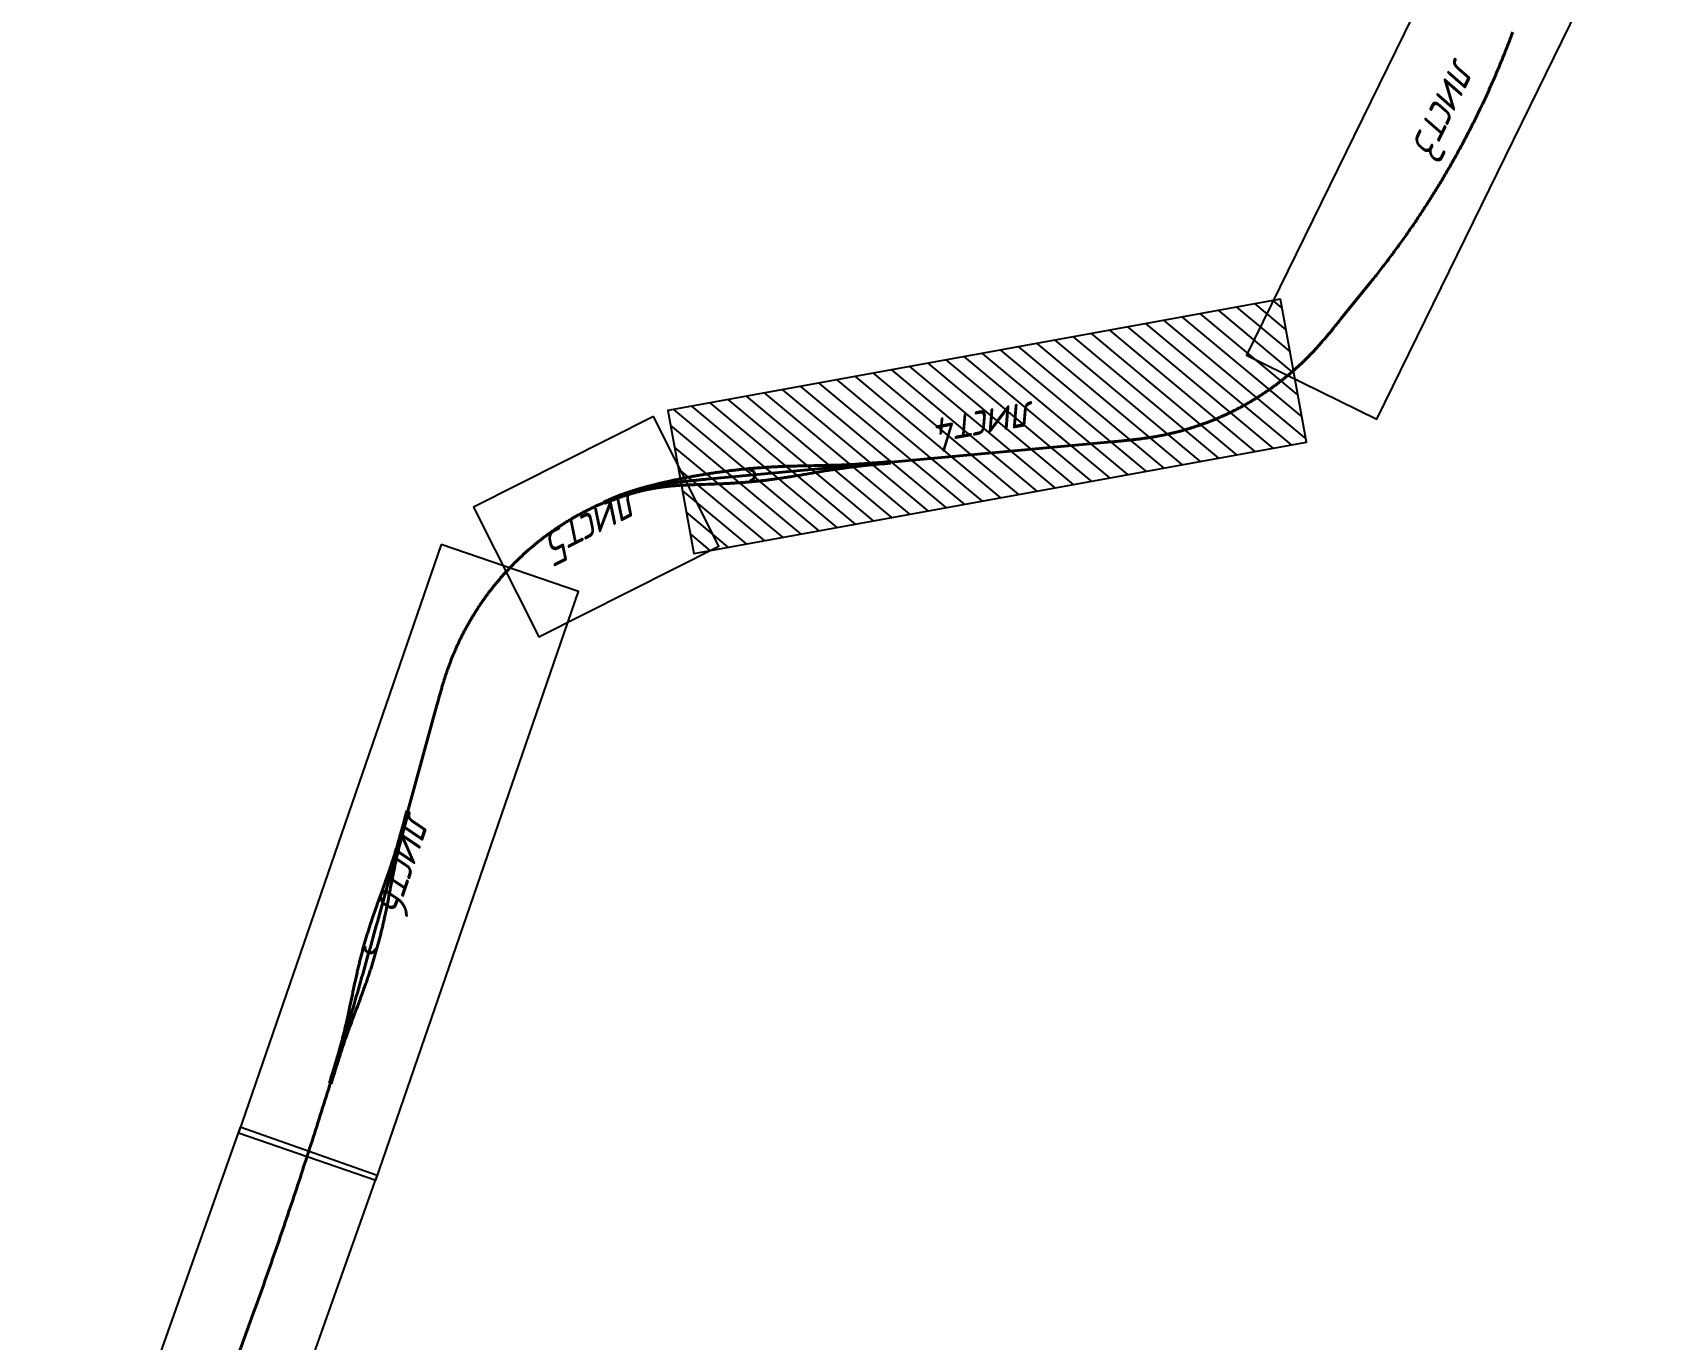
# Model space of a CAD drawing. Header units: metres. Extents: x 6220820 to 6240575, y 5208779 to 5219416.
# Drawn here: x 6236580.35 to 6236626.02, y 5215943.63 to 5215980.54 of the extents above; entities that cross this region are included whole.
import ezdxf
from ezdxf.enums import TextEntityAlignment as Align

# ---------------------------------------------------------------- set-up
doc = ezdxf.new("R2010")
doc.units = ezdxf.units.M
doc.layers.add('1 Этап ПК0+00-178+00.Ситуация.Ось трассы', color=7, linetype='Continuous')
doc.layers.add('1 Этап ПК0+00-178+00.Ситуация.Схема раскладки листов', color=7, linetype='Continuous')
doc.styles.get("Standard").update_dxf_attribs({"font": 'SPDS.shx', "oblique": 15, "height": 2})

# ---------------------------------------------------------------- blocks, each defined once
blk = doc.blocks.new('map3')
at = {"layer": '1 Этап ПК0+00-178+00.Ситуация.Ось трассы', "linetype": 'Continuous'}
h = blk.add_hatch(dxfattribs=at)
h.set_pattern_fill('USERDEFINED', color=256, scale=40, angle=45, style=0, pattern_type=0)
h.set_pattern_definition([(45, (0, 0), (-28.28427, 28.28427), [])])
h.paths.add_polyline_path([(3531.6, -1101.5), (3373.9, 648.4), (2965.6, 611.7), (3123.2, -1138.3)])
at = {"layer": '1 Этап ПК0+00-178+00.Ситуация.Ось трассы', "color": 1, "linetype": 'Continuous', "lineweight": 40, "true_color": 0xff0000, "flags": 128}
for points in [[(4223.8, -1822.1), (4219.8, -1820.2), (4215.7, -1818.3), (4211.7, -1816.4), (4207.7, -1814.4), (4203.7, -1812.5), (4199.6, -1810.5), (4195.6, -1808.5), (4191.6, -1806.6), (4187.6, -1804.6), (4183.6, -1802.6), (4179.6, -1800.6), (4175.6, -1798.6), (4171.6, -1796.6), (4167.6, -1794.6), (4163.6, -1792.6), (4159.7, -1790.6), (4155.7, -1788.5), (4151.7, -1786.5), (4147.7, -1784.4), (4143.8, -1782.4), (4139.8, -1780.3), (4135.9, -1778.2), (4131.9, -1776.2), (4127.9, -1774.1), (4124, -1772), (4120.1, -1769.9), (4116.1, -1767.8), (4112.2, -1765.7), (4108.2, -1763.5), (4104.3, -1761.4), (4100.4, -1759.3), (4096.5, -1757.1), (4092.6, -1755), (4088.6, -1752.8), (4084.7, -1750.7), (4080.8, -1748.5), (4076.9, -1746.3), (4073, -1744.2), (4069.1, -1742), (4065.2, -1739.8), (4061.4, -1737.6), (4057.5, -1735.4), (4053.6, -1733.1), (4049.7, -1730.9), (4045.8, -1728.7), (4042, -1726.4), (4038.1, -1724.2), (4034.3, -1721.9), (4030.4, -1719.7), (4026.6, -1717.4), (4022.7, -1715.2), (4018.9, -1712.9), (4015, -1710.6), (4011.2, -1708.3), (4007.4, -1706), (4003.5, -1703.7), (3999.7, -1701.4), (3995.9, -1699.1), (3992.1, -1696.7), (3988.3, -1694.4), (3984.5, -1692), (3980.7, -1689.7), (3976.9, -1687.3), (3973.1, -1685), (3969.3, -1682.6), (3965.5, -1680.2), (3961.7, -1677.9), (3957.9, -1675.5), (3954.2, -1673.1), (3950.4, -1670.7), (3946.6, -1668.3), (3942.9, -1665.9), (3939.1, -1663.4), (3935.4, -1661), (3931.6, -1658.6), (3927.9, -1656.1), (3924.2, -1653.7), (3920.4, -1651.2), (3916.7, -1648.8), (3913, -1646.3), (3909.3, -1643.8), (3905.5, -1641.3), (3901.8, -1638.8), (3898.1, -1636.3), (3894.4, -1633.8), (3890.7, -1631.3), (3887, -1628.8), (3883.3, -1626.3), (3879.7, -1623.8), (3876, -1621.2), (3872.3, -1618.7), (3868.6, -1616.1), (3865, -1613.6), (3861.3, -1611), (3857.7, -1608.5), (3854, -1605.9), (3850.4, -1603.3), (3846.7, -1600.7), (3843.1, -1598.1), (3839.4, -1595.5), (3835.8, -1592.9), (3832.2, -1590.3), (3828.6, -1587.7), (3825, -1585.1), (3821.3, -1582.4), (3817.7, -1579.8), (3814.1, -1577.1), (3810.5, -1574.5), (3807, -1571.8), (3803.4, -1569.2), (3799.8, -1566.5), (3796.2, -1563.8), (3792.6, -1561.1), (3789.1, -1558.4), (3785.5, -1555.7), (3782, -1553), (3778.4, -1550.3), (3774.9, -1547.6), (3771.3, -1544.9), (3767.8, -1542.2), (3764.2, -1539.4), (3760.7, -1536.7), (3757.2, -1533.9), (3753.7, -1531.2), (3750.2, -1528.4), (3746.6, -1525.7), (3743.1, -1522.9), (3739.6, -1520.1), (3736.2, -1517.3), (3732.7, -1514.5), (3729.2, -1511.7), (3725.7, -1508.9), (3722.2, -1506.1), (3718.8, -1503.3), (3715.3, -1500.5), (3711.8, -1497.7), (3708.4, -1494.8), (3704.9, -1492), (3701.5, -1489.1), (3698.1, -1486.3), (3694.6, -1483.4), (3691.2, -1480.6), (3687.8, -1477.7), (3684.4, -1474.8), (3680.9, -1471.9), (3677.5, -1469), (3674.1, -1466.1), (3670.7, -1463.2), (3667.3, -1460.3), (3664, -1457.4), (3660.6, -1454.5), (3657.2, -1451.6), (3653.8, -1448.6), (3650.5, -1445.7), (3647.1, -1442.8), (3643.7, -1439.8), (3640.4, -1436.9), (3637.1, -1433.9), (3633.7, -1430.9), (3630.4, -1427.9), (3627.1, -1425), (3623.7, -1422), (3620.4, -1419), (3617.1, -1416), (3613.8, -1413), (3610.5, -1410), (3607.2, -1407), (3603.9, -1403.9), (3600.6, -1400.9), (3597.3, -1397.9), (3594.1, -1394.8), (3590.8, -1391.8), (3587.5, -1388.7), (3584.3, -1385.7), (3581, -1382.6), (3577.8, -1379.6), (3574.5, -1376.5), (3571.3, -1373.4), (3568.1, -1370.3), (3564.8, -1367.2), (3561.6, -1364.1), (3558.4, -1361), (3460.8, -1266.6), (3455.4, -1261.4), (3450, -1256.2), (3446.4, -1252.7), (3442.8, -1249.2), (3439.2, -1245.7), (3436.5, -1243.1), (3433.9, -1240.5), (3431.2, -1237.9), (3428.5, -1235.2), (3425.9, -1232.6), (3423.2, -1229.9), (3420.5, -1227.3), (3417.9, -1224.6), (3415.8, -1222.5), (3413.7, -1220.4), (3411.6, -1218.2), (3409.5, -1216.1), (3407.4, -1214), (3405.3, -1211.8), (3403.2, -1209.7), (3401.1, -1207.5), (3399, -1205.3), (3397, -1203.2), (3395.2, -1201.3), (3393.5, -1199.5), (3391.8, -1197.7), (3390.1, -1195.9), (3388.4, -1194), (3386.7, -1192.2), (3385, -1190.4), (3383.3, -1188.5), (3381.6, -1186.7), (3380, -1184.8), (3378.3, -1183), (3376.6, -1181.1), (3375, -1179.2), (3373.3, -1177.3), (3371.6, -1175.4), (3370, -1173.5), (3368.3, -1171.6), (3366.7, -1169.7), (3365, -1167.8), (3363.4, -1165.8), (3361.8, -1163.9), (3360.2, -1162), (3358.5, -1160), (3356.9, -1158.1), (3355.3, -1156.1), (3353.7, -1154.2), (3352.1, -1152.2), (3350.6, -1150.3), (3349, -1148.3), (3347.4, -1146.3), (3345.9, -1144.3), (3344.3, -1142.3), (3342.7, -1140.4), (3341.2, -1138.4), (3339.7, -1136.4), (3338.1, -1134.4), (3336.6, -1132.4), (3335.1, -1130.3), (3333.6, -1128.3), (3332.1, -1126.3), (3330.5, -1124.3), (3329.1, -1122.2), (3327.6, -1120.2), (3326.1, -1118.2), (3324.6, -1116.1), (3323.1, -1114.1), (3321.7, -1112), (3320.2, -1109.9), (3318.8, -1107.9), (3317.3, -1105.8), (3315.9, -1103.7), (3314.5, -1101.6), (3313, -1099.6), (3311.6, -1097.5), (3310.2, -1095.4), (3308.8, -1093.3), (3307.4, -1091.2), (3306, -1089.1), (3304.6, -1087), (3303.3, -1084.9), (3301.9, -1082.7), (3300.5, -1080.6), (3299.2, -1078.5), (3297.8, -1076.3), (3296.5, -1074.2), (3295.1, -1072.1), (3293.8, -1069.9), (3292.5, -1067.8), (3291.2, -1065.6), (3289.8, -1063.5), (3288.5, -1061.3), (3287.2, -1059.1), (3286, -1057), (3284.7, -1054.8), (3283.4, -1052.6), (3282.1, -1050.4), (3280.9, -1048.3), (3279.6, -1046.1), (3278.4, -1043.9), (3277.1, -1041.7), (3275.9, -1039.5), (3274.7, -1037.3), (3273.4, -1035.1), (3272.2, -1032.8), (3271, -1030.6), (3269.8, -1028.4), (3268.6, -1026.2), (3267.4, -1024), (3266.3, -1021.7), (3265.1, -1019.5), (3263.9, -1017.3), (3262.8, -1015), (3261.6, -1012.8), (3260.5, -1010.5), (3259.3, -1008.3), (3258.2, -1006), (3257.1, -1003.7), (3256, -1001.5), (3254.9, -999.2), (3253.8, -996.9), (3252.7, -994.7), (3251.6, -992.4), (3250.5, -990.1), (3249.4, -987.8), (3248.4, -985.5), (3247.3, -983.2), (3246.3, -980.9), (3245.2, -978.6), (3244.2, -976.3), (3243.2, -974), (3242.1, -971.7), (3241.1, -969.4), (3240.1, -967.1), (3239.1, -964.8), (3238.1, -962.5), (3237.1, -960.1), (3236.2, -957.8), (3235.2, -955.5), (3234.2, -953.2), (3233.3, -950.8), (3232.3, -948.5), (3231.4, -946.1), (3230.5, -943.8), (3229.5, -941.4), (3228.6, -939.1), (3227.7, -936.7), (3226.8, -934.4), (3225.9, -932), (3225, -929.7), (3224.1, -927.3), (3223.3, -924.9), (3222.4, -922.6), (3221.5, -920.2), (3220.7, -917.8), (3219.8, -915.4), (3219, -913), (3218.2, -910.7), (3217.4, -908.3), (3216.6, -905.9), (3215.7, -903.5), (3214.9, -901.1), (3214.2, -898.7), (3213.4, -896.3), (3212.6, -893.9), (3211.8, -891.5), (3211.1, -889.1), (3210.3, -886.7), (3209.6, -884.3), (3208.8, -881.9), (3208.1, -879.4), (3207.4, -877), (3206.7, -874.6), (3206, -872.2), (3205.3, -869.8), (3204.6, -867.3), (3203.9, -864.9), (3203.2, -862.5), (3202.5, -860), (3201.9, -857.6), (3201.2, -855.2), (3200.6, -852.7), (3199.9, -850.3), (3199.3, -847.8), (3198.7, -845.4), (3198.1, -842.9), (3197.5, -840.5), (3196.9, -838), (3196.3, -835.6), (3195.7, -833.1), (3195.1, -830.7), (3194.5, -828.2), (3194, -825.8), (3193.4, -823.3), (3192.9, -820.8), (3192.4, -818.4), (3191.8, -815.9), (3191.3, -813.4), (3190.8, -811), (3190.3, -808.5), (3189.8, -806), (3189.3, -803.5), (3188.8, -801.1), (3188.3, -798.6), (3187.9, -796.1), (3187.4, -793.6), (3187, -791.1), (3186.5, -788.6), (3186.1, -786.2), (3185.7, -783.7), (3185.2, -781.2), (3184.8, -778.7), (3184.4, -776.2), (3184, -773.7), (3183.6, -771.2), (3183.2, -768.7), (3182.9, -766.2), (3182.5, -763.7), (3182.2, -761.2), (3181.8, -758.7), (3181.5, -756.2), (3181.1, -753.7), (3180.8, -751.2), (3180.5, -748.7), (3180.2, -746.2), (3179.9, -743.7), (3179.6, -741.2), (3179.3, -738.7), (3179, -736.2), (3178.7, -733.7), (3178.5, -731.2), (3178.2, -728.7), (3178, -726.1), (3177.7, -723.6), (3177.5, -721.1), (3177.3, -718.6), (3177.1, -716.1), (3176.9, -713.6), (3176.7, -711.1), (3176.5, -708.6), (3176.3, -706.1), (3176.1, -703.6), (3176, -701.1), (3175.8, -698.6), (3175.6, -696.1), (3175.5, -693.6), (3175.4, -691.1), (3175.2, -688.6), (3175.1, -686.1), (3175, -683.6), (3174.9, -681.1), (3174.7, -678.1), (3174.6, -675.1), (3174.5, -672.1), (3174.4, -669.1), (3174.3, -666.1), (3174.2, -663.1), (3174.1, -660.1), (3174, -657.1), (3174, -654.1), (3173.9, -651.1), (3173.8, -647.4), (3173.8, -643.6), (3173.7, -639.9), (3173.7, -636.1), (3173.6, -632.4), (3173.6, -628.6), (3173.5, -624.9), (3173.5, -621.1), (3173.5, -616.1), (3173.5, -611.1), (3173.4, -606.1), (3173.4, -598.6), (3173.4, -591.1), (3170.8, 556.9), (3170.7, 563.1), (3170.7, 569.4), (3170.7, 573.6), (3170.7, 577.7), (3170.7, 581.9), (3170.6, 586.1), (3170.6, 590.2), (3170.6, 594.4), (3170.5, 597.5), (3170.5, 600.6), (3170.4, 603.8), (3170.4, 606.9), (3170.3, 610), (3170.3, 613.1), (3170.2, 616.3), (3170.1, 619.4), (3170, 621.9), (3170, 624.4), (3169.9, 626.9), (3169.8, 629.4), (3169.7, 631.9), (3169.6, 634.4), (3169.5, 636.9), (3169.4, 639.4), (3169.3, 641.9), (3169.2, 644.4), (3169, 646.9), (3168.9, 649.4), (3168.8, 651.9), (3168.6, 654.4), (3168.4, 656.8), (3168.3, 659.4), (3168.1, 661.9), (3167.9, 664.4), (3167.7, 666.9), (3167.5, 669.4), (3167.3, 672), (3167.1, 674.5), (3166.9, 677), (3166.7, 679.5), (3166.4, 682), (3166.2, 684.5), (3165.9, 687), (3165.6, 689.5), (3165.4, 692.1), (3165.1, 694.6), (3164.8, 697.1), (3164.5, 699.6), (3164.2, 702.1), (3163.9, 704.6), (3163.6, 707.1), (3163.3, 709.6), (3162.9, 712.1), (3162.6, 714.6), (3162.2, 717.1), (3161.9, 719.6), (3161.5, 722.1), (3161.1, 724.6), (3160.8, 727.1), (3160.4, 729.6), (3160, 732.1), (3159.6, 734.6), (3159.2, 737.1), (3158.7, 739.6), (3158.3, 742), (3157.9, 744.5), (3157.4, 747), (3157, 749.5), (3156.5, 752), (3156, 754.5), (3155.6, 756.9), (3155.1, 759.4), (3154.6, 761.9), (3154.1, 764.4), (3153.6, 766.8), (3153.1, 769.3), (3152.6, 771.8), (3152, 774.3), (3151.5, 776.7), (3150.9, 779.2), (3150.4, 781.7), (3149.8, 784.1), (3149.3, 786.6), (3148.7, 789), (3148.1, 791.5), (3147.5, 793.9), (3146.9, 796.4), (3146.3, 798.8), (3145.7, 801.3), (3145.1, 803.7), (3144.4, 806.2), (3143.8, 808.6), (3143.1, 811.1), (3142.5, 813.5), (3141.8, 815.9), (3141.2, 818.4), (3140.5, 820.8), (3139.8, 823.2), (3139.1, 825.7), (3138.4, 828.1), (3137.7, 830.5), (3137, 832.9), (3136.3, 835.4), (3135.5, 837.8), (3134.8, 840.2), (3134, 842.6), (3133.3, 845), (3132.5, 847.4), (3131.8, 849.8), (3131, 852.2), (3130.2, 854.6), (3129.4, 857), (3128.6, 859.4), (3127.8, 861.8), (3127, 864.2), (3126.2, 866.6), (3125.3, 869), (3124.5, 871.4), (3123.7, 873.7), (3122.8, 876.1), (3121.9, 878.5), (3121.1, 880.9), (3120.2, 883.2), (3119.3, 885.6), (3118.4, 887.9), (3117.5, 890.3), (3116.6, 892.7), (3115.7, 895), (3114.8, 897.4), (3113.9, 899.7), (3112.9, 902.1), (3112, 904.4), (3111.1, 906.7), (3110.1, 909.1), (3109.1, 911.4), (3108.2, 913.8), (3107.2, 916.1), (3106.2, 918.4), (3105.2, 920.7), (3104.2, 923), (3103.2, 925.4), (3102.2, 927.7), (3101.2, 930), (3100.1, 932.3), (3099.1, 934.6), (3098.1, 936.9), (3097, 939.2), (3095.9, 941.5), (3094.9, 943.8), (3093.8, 946), (3092.7, 948.3), (3091.6, 950.6), (3090.5, 952.9), (3089.4, 955.2), (3088.3, 957.4), (3087.2, 959.7), (3086.1, 961.9), (3085, 964.2), (3083.8, 966.5), (3082.7, 968.7), (3081.5, 971), (3080.4, 973.2), (3079.2, 975.4), (3078, 977.7), (3076.9, 979.9), (3075.7, 982.1), (3074.5, 984.4), (3073.3, 986.6), (3072.1, 988.8), (3070.9, 991), (3069.6, 993.2), (3068.4, 995.4), (3067.2, 997.6), (3065.9, 999.8), (3064.7, 1002), (3063.4, 1004.2), (3062.2, 1006.4), (3060.9, 1008.6), (3059.6, 1010.8), (3058.3, 1012.9), (3057, 1015.1), (3055.7, 1017.3), (3054.4, 1019.4), (3053.1, 1021.6), (3051.8, 1023.7), (3050.5, 1025.9), (3049.2, 1028), (3047.8, 1030.2), (3046.5, 1032.3), (3045.1, 1034.4), (3043.8, 1036.6), (3042.4, 1038.7), (3041, 1040.8), (3039.6, 1042.9), (3038.3, 1045), (3036.9, 1047.1), (3035.5, 1049.3), (3034.1, 1051.3), (3032.6, 1053.4), (3031.2, 1055.5), (3029.8, 1057.6), (3028.4, 1059.7), (3026.9, 1061.8), (3025.5, 1063.8), (3024, 1065.9), (3022.6, 1068), (3021.1, 1070), (3019.6, 1072.1), (3018.2, 1074.1), (3016.7, 1076.2), (3015.2, 1078.2), (3013.7, 1080.2), (3012.2, 1082.3), (3010.7, 1084.3), (3009.2, 1086.3), (3007.7, 1088.3), (3006.1, 1090.3), (3004.6, 1092.3), (3003, 1094.3), (3001.5, 1096.3), (2999.9, 1098.3), (2998.4, 1100.3), (2996.8, 1102.3), (2995.2, 1104.3), (2993.7, 1106.2), (2992.1, 1108.2), (2990.5, 1110.2), (2988.9, 1112.1), (2987.3, 1114.1), (2985.7, 1116), (2984.1, 1117.9), (2982.4, 1119.9), (2980.8, 1121.8), (2979.2, 1123.7), (2977.5, 1125.7), (2975.9, 1127.6), (2974.2, 1129.5), (2972.6, 1131.4), (2970.9, 1133.3), (2969.3, 1135.2), (2967.6, 1137.1), (2965.9, 1138.9), (2964.2, 1140.8), (2962.5, 1142.7), (2960.8, 1144.6), (2959.1, 1146.4), (2957.4, 1148.3), (2955.7, 1150.1), (2954, 1152), (2952.2, 1153.8), (2950.5, 1155.7), (2948.8, 1157.5), (2947, 1159.3), (2945.3, 1161.1), (2943.5, 1162.9), (2941.7, 1164.7), (2940, 1166.5), (2938.2, 1168.3), (2936.4, 1170.1), (2934.6, 1171.9), (2932.8, 1173.7), (2931, 1175.5), (2929.2, 1177.2), (2927.4, 1179), (2925.6, 1180.7), (2923.8, 1182.5), (2922, 1184.2), (2920.1, 1186), (2918.3, 1187.7), (2916.5, 1189.4), (2914.6, 1191.2), (2912.8, 1192.9), (2910.9, 1194.6), (2909, 1196.3), (2907.2, 1198), (2905.3, 1199.7), (2903.4, 1201.4), (2901.5, 1203), (2899.6, 1204.7), (2897.7, 1206.4), (2895.8, 1208.1), (2893.9, 1209.7), (2892, 1211.4), (2890.1, 1213), (2888.2, 1214.6), (2886.3, 1216.3), (2884.3, 1217.9), (2882.4, 1219.5), (2880.5, 1221.1), (2878.5, 1222.7), (2876.6, 1224.3), (2874.6, 1225.9), (2872.6, 1227.5), (2870.7, 1229.1), (2868.7, 1230.7), (2866.7, 1232.3), (2864.7, 1233.8), (2862.8, 1235.4), (2860.8, 1236.9), (2858.8, 1238.5), (2856.8, 1240), (2854.8, 1241.5), (2852.7, 1243.1), (2850.7, 1244.6), (2848.7, 1246.1), (2846.7, 1247.6), (2844.7, 1249.1), (2842.6, 1250.6), (2840.6, 1252.1), (2838.5, 1253.6), (2836.5, 1255.1), (2834.4, 1256.5), (2832.4, 1258), (2830.3, 1259.4), (2828.2, 1260.9), (2826.2, 1262.3), (2824.1, 1263.8), (2822, 1265.2), (2819.9, 1266.6), (2817.8, 1268), (2815.7, 1269.4), (2813.6, 1270.8), (2811.5, 1272.2), (2809.4, 1273.6), (2807.3, 1275), (2805.2, 1276.4), (2803.1, 1277.8), (2801, 1279.1), (2798.8, 1280.5), (2796.7, 1281.8), (2794.6, 1283.2), (2792.4, 1284.5), (2790.3, 1285.8), (2788.1, 1287.2), (2786, 1288.5), (2783.8, 1289.8), (2781.6, 1291.1), (2779.5, 1292.4), (2777.3, 1293.7), (2775.1, 1295), (2772.9, 1296.2), (2770.8, 1297.5), (2768.6, 1298.8), (2766.4, 1300), (2764.2, 1301.3), (2762, 1302.5), (2759.8, 1303.7), (2757.6, 1305), (2755.4, 1306.2), (2753.2, 1307.4), (2750.9, 1308.6), (2748.7, 1309.8), (2746.5, 1311), (2744.3, 1312.2), (2742, 1313.3), (2739.8, 1314.5), (2737.5, 1315.7), (2735.3, 1316.8), (2733.1, 1318), (2730.8, 1319.1), (2728.5, 1320.3), (2726.3, 1321.4), (2724, 1322.5), (2721.8, 1323.6), (2719.5, 1324.7), (2717.2, 1325.8), (2714.9, 1326.9), (2712.7, 1328), (2710.4, 1329.1), (2708.1, 1330.1), (2705.8, 1331.2), (2703.5, 1332.3), (2701.2, 1333.3), (2698.9, 1334.4), (2696.6, 1335.4), (2694.3, 1336.4), (2692, 1337.4), (2689.7, 1338.4), (2687.5, 1339.4), (2685.2, 1340.4), (2682.9, 1341.4), (2680.6, 1342.4), (2678.3, 1343.3), (2676, 1344.3), (2673.6, 1345.3), (2671.3, 1346.2), (2669, 1347.2), (2666.7, 1348.1), (2664.4, 1349.1), (2662.1, 1350), (2659.2, 1351.2), (2656.3, 1352.3), (2653.4, 1353.5), (2650.4, 1354.6), (2647.5, 1355.7), (2644.6, 1356.9), (2641.7, 1358), (2638.8, 1359.1), (2634.9, 1360.6), (2631, 1362.1), (2627.1, 1363.6), (2623.2, 1365), (2619.3, 1366.5), (2615.4, 1368), (2609.6, 1370.2), (2603.7, 1372.4), (2009.3, 1594.7), (1999, 1598.5), (1988.8, 1602.4), (1978.5, 1606.2), (1968.3, 1610.1), (1958, 1613.9), (1947.8, 1617.8), (1937.6, 1621.7), (1927.3, 1625.6), (1917.1, 1629.5), (1906.9, 1633.4), (1896.7, 1637.3), (1886.5, 1641.2), (1876.2, 1645.1), (1866, 1649.1), (1855.8, 1653), (1845.6, 1657), (1835.4, 1660.9), (1825.2, 1664.9), (1815, 1668.9), (1804.8, 1672.8), (1794.6, 1676.8), (1784.4, 1680.8), (1774.2, 1684.8), (1764, 1688.8), (1753.9, 1692.9), (1743.7, 1696.9), (1733.5, 1700.9), (1723.3, 1704.9), (1713.2, 1709), (1703, 1713), (1692.8, 1717.1), (1682.7, 1721.2), (1672.5, 1725.3), (1662.4, 1729.3), (1652.2, 1733.4), (1642.1, 1737.5), (1631.9, 1741.6), (1621.8, 1745.7), (1611.6, 1749.9), (1601.5, 1754), (1591.4, 1758.1), (1581.2, 1762.3), (1571.1, 1766.4), (1561, 1770.6), (1550.9, 1774.7), (1540.7, 1778.9), (1530.6, 1783.1), (1520.5, 1787.3), (1510.4, 1791.5), (1500.3, 1795.7), (1490.2, 1799.9), (1480.1, 1804.1), (1470, 1808.3), (1459.9, 1812.6), (1449.8, 1816.8), (1439.7, 1821), (1429.6, 1825.3), (1419.5, 1829.6), (1409.5, 1833.8), (1399.4, 1838.1), (1389.3, 1842.4), (1379.3, 1846.7), (1369.2, 1851), (1359.1, 1855.3), (1349.1, 1859.6), (1339, 1863.9), (1329, 1868.2), (1318.9, 1872.6), (1308.9, 1876.9), (1298.8, 1881.3), (1288.8, 1885.6), (1278.7, 1890), (1268.7, 1894.3), (1258.7, 1898.7), (1248.6, 1903.1), (1238.6, 1907.5), (1228.6, 1911.9), (1218.6, 1916.3), (1208.6, 1920.7), (1198.5, 1925.1), (1188.5, 1929.6), (1178.5, 1934), (1168.5, 1938.5), (1158.5, 1942.9), (1148.5, 1947.4), (1138.5, 1951.8), (1128.5, 1956.3), (1118.6, 1960.8), (1108.6, 1965.3), (1098.6, 1969.8), (1088.6, 1974.3), (1078.6, 1978.8), (1068.7, 1983.3), (1058.7, 1987.8), (1048.7, 1992.3), (1038.8, 1996.9), (1028.8, 2001.4), (1018.9, 2006), (1008.9, 2010.5), (999, 2015.1), (989, 2019.7), (979.1, 2024.3), (969.2, 2028.9), (959.2, 2033.5), (949.3, 2038.1), (939.4, 2042.7), (-118.5, 2534.6)], [(2312.8, 1478.5), (2299.6, 1483.4), (2291.7, 1486.4), (2283.9, 1489.3), (2276.1, 1492.2), (2271.4, 1493.9), (2266.8, 1495.7), (2262.1, 1497.4), (2257.4, 1499.1), (2252.7, 1500.8), (2248.8, 1502.2), (2244.8, 1503.7), (2240.9, 1505.1), (2237, 1506.5), (2233.1, 1507.9), (2229.1, 1509.3), (2225.8, 1510.5), (2222.4, 1511.6), (2219, 1512.8), (2215.7, 1514), (2212.3, 1515.1), (2208.9, 1516.3), (2205.5, 1517.4), (2202.8, 1518.3), (2200, 1519.3), (2197.3, 1520.2), (2194.5, 1521.1), (2191.8, 1522), (2188.4, 1523.1), (2185, 1524.2), (2181.6, 1525.3), (2178.2, 1526.3), (2174.8, 1527.4), (2171.3, 1528.5), (2167.9, 1529.5), (2164, 1530.8), (2160, 1532), (2156, 1533.2), (2152, 1534.4), (2148, 1535.6), (2144, 1536.8), (2139.2, 1538.2), (2134.4, 1539.6), (2129.6, 1541.1), (2124.8, 1542.5), (2120, 1543.9), (2112, 1546.2), (2104, 1548.5), (2096, 1550.8), (2088, 1553.1), (2080, 1555.5), (2072, 1557.8), (2067.2, 1559.2), (2062.4, 1560.6), (2057.6, 1562), (2052.8, 1563.4), (2048, 1564.8), (2044, 1566), (2040, 1567.2), (2036.1, 1568.4), (2032.1, 1569.7), (2028.1, 1570.9), (2024.1, 1572.1), (2020.7, 1573.2), (2017.3, 1574.2), (2013.9, 1575.3), (2010.5, 1576.4), (2007.1, 1577.5), (2003.7, 1578.6), (2000.3, 1579.7), (1997, 1580.7), (1993.8, 1581.8), (1990.5, 1582.9), (1987.3, 1584), (1984, 1585.1), (1980.8, 1586.2), (1977.5, 1587.3), (1974.3, 1588.4), (1971, 1589.5), (1967.8, 1590.7), (1964.6, 1591.8), (1961.3, 1593), (1958.1, 1594.1), (1954.9, 1595.3), (1951.6, 1596.4), (1948.4, 1597.6), (1945.2, 1598.8), (1942, 1600), (1938.8, 1601.2), (1935.6, 1602.4), (1932.4, 1603.6), (1929.1, 1604.8), (1925.9, 1606.1), (1922.7, 1607.3), (1919.5, 1608.5), (1916.4, 1609.8), (1913.2, 1611.1), (1910, 1612.3), (1906.8, 1613.6), (1903.6, 1614.9), (1900.4, 1616.2), (1897.3, 1617.5), (1894.1, 1618.8), (1890.9, 1620.1), (1887.7, 1621.4), (1884.6, 1622.7), (1881.4, 1624), (1878.3, 1625.4), (1875.1, 1626.7), (1872, 1628.1), (1868.8, 1629.4), (1865.7, 1630.8), (1862.5, 1632.2), (1859.4, 1633.5), (1856.1, 1635), (1852.8, 1636.4), (1849.6, 1637.9), (1846.3, 1639.4), (1843.1, 1640.8), (1839.8, 1642.3), (1836.6, 1643.8), (1832.8, 1645.6), (1829, 1647.3), (1825.2, 1649.1), (1821.5, 1650.8), (1817.7, 1652.6), (1813.9, 1654.4), (1809.4, 1656.5), (1804.9, 1658.6), (1800.4, 1660.8), (1795.8, 1662.9), (1791.3, 1665.1), (1783.8, 1668.7), (1776.3, 1672.3), (1768.8, 1675.9), (1761.3, 1679.5), (1753.8, 1683.2), (1746.3, 1686.8), (1741.8, 1688.9), (1737.3, 1691.1), (1732.7, 1693.2), (1728.2, 1695.4), (1723.7, 1697.5), (1719.9, 1699.3), (1716.2, 1701.1), (1712.4, 1702.8), (1708.6, 1704.6), (1704.8, 1706.4), (1701.1, 1708.1), (1697.8, 1709.6), (1694.6, 1711.1), (1691.3, 1712.6), (1688.1, 1714.1), (1684.8, 1715.6), (1681.6, 1717), (1678.3, 1718.5), (1675.2, 1719.9), (1672.1, 1721.3), (1668.8, 1722.7), (1665.6, 1724.1), (1662.3, 1725.6), (1659, 1727), (1655.7, 1728.4), (1652.5, 1729.8), (1649.2, 1731.2), (1645.3, 1732.9), (1641.5, 1734.5), (1637.7, 1736.1), (1633.8, 1737.8), (1630, 1739.4), (1626.1, 1741), (1621.5, 1742.9), (1616.9, 1744.8), (1612.3, 1746.8), (1607.7, 1748.7), (1603.1, 1750.6), (1595.4, 1753.8), (1587.6, 1756.9), (1579.9, 1760.1), (1566.1, 1765.8)], [(2314.5, 1483.2), (2290.6, 1492.1), (2282.8, 1495), (2275, 1498), (2267.2, 1500.9), (2262.5, 1502.7), (2257.8, 1504.4), (2253.2, 1506.2), (2248.5, 1508), (2243.8, 1509.8), (2239.9, 1511.3), (2236, 1512.8), (2232.1, 1514.3), (2228.3, 1515.8), (2224.4, 1517.3), (2220.5, 1518.8), (2217.2, 1520.2), (2213.9, 1521.5), (2210.6, 1522.8), (2207.2, 1524.1), (2203.9, 1525.5), (2200.6, 1526.8), (2197.3, 1528.2), (2194.3, 1529.4), (2191.4, 1530.7), (2188.4, 1531.9), (2185.4, 1533.2), (2182.4, 1534.4), (2179.1, 1535.8), (2175.8, 1537.3), (2172.6, 1538.7), (2169.3, 1540.1), (2166, 1541.5), (2162.7, 1543), (2159.5, 1544.4), (2155.7, 1546.1), (2151.9, 1547.8), (2148.1, 1549.5), (2144.3, 1551.2), (2140.5, 1552.9), (2136.7, 1554.6), (2132.1, 1556.7), (2127.6, 1558.8), (2123, 1560.9), (2118.5, 1563), (2113.9, 1565.1), (2106.4, 1568.6), (2098.8, 1572.1), (2091.3, 1575.6), (2083.7, 1579.1), (2076.2, 1582.6), (2068.6, 1586.1), (2064.1, 1588.2), (2059.5, 1590.3), (2055, 1592.4), (2050.4, 1594.5), (2045.9, 1596.6), (2042.1, 1598.3), (2038.3, 1600), (2034.5, 1601.7), (2030.7, 1603.4), (2026.9, 1605.1), (2023.1, 1606.8), (2019.8, 1608.2), (2016.5, 1609.7), (2013.3, 1611.1), (2010, 1612.5), (2006.7, 1614), (2003.4, 1615.4), (2000.1, 1616.8), (1997, 1618.1), (1993.9, 1619.4), (1990.8, 1620.7), (1987.6, 1622), (1984.5, 1623.3), (1981.3, 1624.6), (1978.2, 1625.9), (1975, 1627.2), (1971.9, 1628.4), (1968.7, 1629.7), (1965.6, 1630.9), (1962.4, 1632.2), (1959.3, 1633.4), (1956.1, 1634.7), (1952.9, 1635.9), (1949.8, 1637.1), (1946.6, 1638.3), (1943.4, 1639.5), (1940.2, 1640.7), (1937.1, 1641.9), (1933.9, 1643.1), (1930.7, 1644.3), (1927.5, 1645.4), (1924.3, 1646.6), (1921.1, 1647.8), (1917.9, 1648.9), (1914.7, 1650), (1911.5, 1651.2), (1908.3, 1652.3), (1905.1, 1653.4), (1901.9, 1654.5), (1898.7, 1655.6), (1895.3, 1656.8), (1891.9, 1657.9), (1888.5, 1659.1), (1885.1, 1660.2), (1881.8, 1661.3), (1878.4, 1662.4), (1875, 1663.5), (1871, 1664.8), (1867, 1666.1), (1863.1, 1667.4), (1859.1, 1668.6), (1855.1, 1669.9), (1851.2, 1671.1), (1846.4, 1672.6), (1841.6, 1674.1), (1836.8, 1675.6), (1832.1, 1677.1), (1827.3, 1678.6), (1819.3, 1681), (1811.3, 1683.4), (1803.4, 1685.9), (1795.4, 1688.3), (1787.4, 1690.7), (1779.5, 1693.2), (1774.7, 1694.7), (1769.9, 1696.1), (1765.1, 1697.6), (1760.4, 1699.1), (1755.6, 1700.6), (1751.6, 1701.9), (1747.6, 1703.1), (1743.7, 1704.4), (1739.7, 1705.6), (1735.7, 1706.9), (1731.8, 1708.2), (1728.4, 1709.3), (1725, 1710.4), (1721.6, 1711.6), (1718.2, 1712.7), (1714.8, 1713.8), (1711.4, 1715), (1708.1, 1716.1), (1704.9, 1717.2), (1701.8, 1718.3), (1698.7, 1719.4), (1695.5, 1720.5), (1692.4, 1721.6), (1689.3, 1722.7), (1686.2, 1723.8), (1683.1, 1724.9), (1680, 1726.1), (1676.8, 1727.2), (1673.7, 1728.3), (1670.6, 1729.5), (1667.3, 1730.7), (1663.9, 1732), (1660.6, 1733.3), (1657.3, 1734.5), (1653.9, 1735.8), (1650.6, 1737.1), (1647.3, 1738.4), (1643.4, 1739.9), (1639.5, 1741.4), (1635.6, 1742.9), (1631.7, 1744.5), (1627.9, 1746), (1624, 1747.6), (1619.4, 1749.4), (1614.7, 1751.3), (1610.1, 1753.2), (1605.5, 1755.1), (1600.8, 1756.9), (1593.1, 1760.1), (1585.4, 1763.3), (1577.7, 1766.4), (1568, 1770.4)], [(1944.3, 1635.2), (1944, 1635.3), (1943.6, 1635.4), (1943.3, 1635.5), (1943, 1635.6), (1942.7, 1635.7), (1942.3, 1635.8), (1942, 1635.8), (1941.6, 1635.9), (1941.3, 1636), (1941, 1636), (1940.6, 1636), (1940.3, 1636.1), (1940, 1636.1), (1939.6, 1636.1), (1939.3, 1636.1), (1938.9, 1636.1), (1938.6, 1636.1), (1938.2, 1636.1), (1937.9, 1636.1), (1937.6, 1636.1), (1937.2, 1636), (1936.9, 1636), (1936.6, 1635.9), (1936.2, 1635.9), (1935.9, 1635.8), (1935.5, 1635.7), (1935.2, 1635.6), (1934.9, 1635.5), (1934.6, 1635.4), (1934.2, 1635.3), (1933.9, 1635.2), (1933.6, 1635.1), (1933.3, 1635), (1933, 1634.8), (1932.7, 1634.7), (1932.3, 1634.5), (1932, 1634.4), (1931.7, 1634.2), (1931.4, 1634.1), (1931.2, 1633.9), (1930.9, 1633.7), (1930.6, 1633.5), (1930.3, 1633.3), (1930, 1633.1), (1929.8, 1632.9), (1929.5, 1632.7), (1929.2, 1632.5), (1929, 1632.2), (1928.7, 1632), (1928.5, 1631.8), (1928.2, 1631.5), (1928, 1631.3), (1927.8, 1631), (1927.6, 1630.8), (1927.3, 1630.5), (1927.1, 1630.2), (1926.9, 1630), (1926.7, 1629.7), (1926.5, 1629.4), (1926.3, 1629.1), (1926.2, 1628.8), (1926, 1628.5), (1925.8, 1628.2), (1925.7, 1627.9), (1925.5, 1627.6), (1925.4, 1627.3), (1925.2, 1627), (1925.1, 1626.7), (1925, 1626.4), (1924.9, 1626), (1924.8, 1625.7), (1924.7, 1625.4), (1924.6, 1625.1), (1924.5, 1624.7), (1924.4, 1624.4), (1924.3, 1624.1), (1924.3, 1623.7), (1924.2, 1623.4), (1924.2, 1623.1), (1924.1, 1622.7), (1924.1, 1622.4), (1924.1, 1622), (1924.1, 1621.7), (1924.1, 1621.4), (1924, 1621), (1924.1, 1620.7), (1924.1, 1620.3), (1924.1, 1620), (1924.1, 1619.6), (1924.2, 1619.3), (1924.2, 1619), (1924.3, 1618.6), (1924.3, 1618.3), (1924.4, 1618), (1924.5, 1617.6), (1924.5, 1617.3), (1924.6, 1617), (1924.7, 1616.6), (1924.8, 1616.3), (1925, 1616), (1925.1, 1615.7), (1925.2, 1615.4), (1925.3, 1615), (1925.5, 1614.7), (1925.6, 1614.4), (1925.8, 1614.1), (1925.9, 1613.8), (1926.1, 1613.5), (1926.3, 1613.2), (1926.5, 1612.9), (1926.7, 1612.7), (1926.9, 1612.4), (1927.1, 1612.1), (1927.3, 1611.8), (1927.5, 1611.6), (1927.7, 1611.3), (1927.9, 1611.1), (1928.2, 1610.8), (1928.4, 1610.6), (1928.6, 1610.3), (1928.9, 1610.1), (1929.2, 1609.9), (1929.4, 1609.6), (1929.7, 1609.4), (1929.9, 1609.2), (1930.2, 1609), (1930.5, 1608.8), (1930.8, 1608.6), (1931.1, 1608.4), (1931.4, 1608.3), (1931.7, 1608.1), (1931.9, 1607.9), (1932.3, 1607.8), (1932.6, 1607.6), (1932.9, 1607.5), (1933.2, 1607.3), (1933.5, 1607.2), (1933.8, 1607.1)], [(3169.5, 35.1), (3169.4, 51.6), (3169.4, 60), (3169.4, 68.3), (3169.3, 76.6), (3169.3, 81.6), (3169.3, 86.6), (3169.3, 91.6), (3169.2, 96.6), (3169.2, 101.6), (3169.1, 105.8), (3169.1, 110), (3169, 114.1), (3168.9, 118.3), (3168.9, 122.5), (3168.8, 126.6), (3168.7, 130.2), (3168.6, 133.8), (3168.5, 137.3), (3168.4, 140.9), (3168.3, 144.5), (3168.2, 148), (3168.1, 151.6), (3168, 154.7), (3167.8, 157.7), (3167.7, 160.8), (3167.6, 163.8), (3167.5, 166.9), (3167.3, 170.4), (3167.1, 174), (3166.9, 177.6), (3166.7, 181.1), (3166.5, 184.7), (3166.3, 188.3), (3166.1, 191.8), (3165.9, 196), (3165.6, 200.1), (3165.3, 204.3), (3165.1, 208.5), (3164.8, 212.6), (3164.5, 216.8), (3164.1, 221.8), (3163.7, 226.7), (3163.4, 231.7), (3163, 236.7), (3162.6, 241.7), (3162, 250), (3161.3, 258.3), (3160.7, 266.6), (3160, 274.9), (3159.3, 283.2), (3158.7, 291.5), (3158.3, 296.5), (3157.9, 301.5), (3157.6, 306.5), (3157.2, 311.5), (3156.8, 316.5), (3156.6, 320.6), (3156.3, 324.8), (3156, 328.9), (3155.7, 333.1), (3155.5, 337.3), (3155.2, 341.4), (3155, 345), (3154.8, 348.6), (3154.6, 352.1), (3154.4, 355.7), (3154.2, 359.3), (3154, 362.8), (3153.9, 366.4), (3153.7, 369.8), (3153.6, 373.2), (3153.4, 376.6), (3153.3, 380), (3153.2, 383.4), (3153.1, 386.8), (3153, 390.2), (3152.9, 393.6), (3152.8, 397), (3152.7, 400.4), (3152.6, 403.8), (3152.5, 407.2), (3152.5, 410.6), (3152.4, 414), (3152.4, 417.5), (3152.4, 420.9), (3152.3, 424.3), (3152.3, 427.7), (3152.3, 431.1), (3152.3, 434.5), (3152.3, 437.9), (3152.3, 441.3), (3152.3, 444.7), (3152.3, 448.1), (3152.4, 451.5), (3152.4, 454.9), (3152.5, 458.3), (3152.5, 461.7), (3152.6, 465.1), (3152.7, 468.5), (3152.7, 471.9), (3152.8, 475.5), (3152.9, 479.1), (3153, 482.7), (3153.2, 486.2), (3153.3, 489.8), (3153.4, 493.4), (3153.5, 496.9), (3153.7, 501.1), (3153.9, 505.3), (3154.1, 509.4), (3154.3, 513.6), (3154.5, 517.7), (3154.7, 521.9), (3154.9, 526.9), (3155.2, 531.9), (3155.4, 536.9), (3155.7, 541.9), (3156, 546.9), (3156.5, 555.2), (3156.9, 563.5), (3157.4, 571.8), (3157.8, 578.1), (3158.1, 584.3), (3158.4, 588.5), (3158.6, 592.6), (3158.8, 596.8), (3159, 599.9), (3159.1, 603), (3159.3, 606.2), (3159.4, 609.3), (3159.6, 612.4), (3159.7, 615.5), (3159.8, 618.6), (3160, 621.8), (3160.1, 624.3), (3160.1, 626.8), (3160.2, 629.3), (3160.3, 631.8), (3160.4, 634.3), (3160.4, 636.8), (3160.5, 639.3), (3160.5, 641.8), (3160.6, 644.3), (3160.6, 646.8), (3160.6, 648.8), (3160.6, 650.9), (3160.6, 653), (3160.6, 655.1), (3160.6, 657.2), (3160.6, 659.3), (3160.6, 661.3), (3160.6, 663.4), (3160.6, 665.5), (3160.5, 667.6), (3160.5, 669.7), (3160.4, 671.8), (3160.4, 673.9), (3160.3, 676.1), (3160.2, 678.3), (3160.1, 680.5), (3160.1, 682.6), (3160, 684.8), (3159.8, 687), (3159.7, 689.2), (3159.6, 691.3), (3159.5, 693.5), (3159.3, 695.7), (3159.2, 697.8), (3159, 700), (3158.9, 702.2), (3158.7, 704.4), (3158.5, 706.5), (3158.3, 708.7), (3158.2, 710.9), (3158, 713), (3157.7, 715.2), (3157.5, 717.4), (3157.3, 719.5), (3157.1, 721.7), (3156.8, 723.9), (3156.6, 726), (3156.3, 728.2), (3156.1, 730.3), (3155.8, 732.5), (3155.5, 734.7), (3155.2, 736.8), (3154.9, 739), (3154.6, 741.1), (3154.3, 743.3), (3154, 745.4), (3153.7, 747.6), (3153.3, 749.7), (3153, 751.9), (3152.6, 754), (3152.3, 756.2), (3151.9, 758.3), (3151.5, 760.5), (3151.2, 762.6), (3150.8, 764.8), (3150.4, 766.9), (3150, 769), (3149.6, 771.2), (3149.1, 773.3), (3148.7, 775.4), (3148.3, 777.6), (3147.8, 779.7), (3147.4, 781.8), (3146.9, 784), (3146.5, 786.1), (3146, 788.2), (3145.5, 790.3), (3145, 792.5), (3144.5, 794.6), (3144, 796.7), (3143.5, 798.8), (3143, 800.9), (3142.5, 803), (3141.9, 805.1), (3141.4, 807.3), (3140.8, 809.4), (3140.3, 811.5), (3139.7, 813.6), (3139.1, 815.7), (3138.5, 817.8), (3138, 819.9), (3137.4, 822), (3136.8, 824), (3136.1, 826.1), (3135.5, 828.2), (3134.9, 830.3), (3134.3, 832.4), (3133.6, 834.5), (3133, 836.5), (3132.3, 838.6), (3131.7, 840.7), (3128.6, 850.1)], [(3174.5, 35.1), (3174.4, 40.8), (3174.4, 49.2), (3174.4, 57.5), (3174.4, 65.8), (3174.4, 70.8), (3174.4, 75.8), (3174.4, 80.8), (3174.4, 85.8), (3174.5, 90.8), (3174.5, 95), (3174.5, 99.2), (3174.6, 103.3), (3174.6, 107.5), (3174.7, 111.7), (3174.7, 115.8), (3174.8, 119.4), (3174.9, 123), (3174.9, 126.5), (3175, 130.1), (3175.1, 133.7), (3175.2, 137.2), (3175.3, 140.8), (3175.4, 143.6), (3175.5, 146.4), (3175.6, 149.2), (3175.7, 152), (3175.9, 155.6), (3176, 159.2), (3176.2, 162.8), (3176.3, 166.3), (3176.5, 169.9), (3176.7, 173.5), (3176.9, 177), (3177.1, 181.2), (3177.3, 185.3), (3177.6, 189.5), (3177.8, 193.7), (3178.1, 197.8), (3178.3, 202), (3178.7, 207), (3179, 212), (3179.3, 216.9), (3179.7, 221.9), (3180, 226.9), (3180.6, 235.2), (3181.2, 243.5), (3181.8, 251.9), (3182.4, 260.2), (3183, 268.5), (3183.6, 276.8), (3183.9, 281.8), (3184.3, 286.8), (3184.6, 291.8), (3184.9, 296.7), (3185.3, 301.7), (3185.5, 305.9), (3185.8, 310.1), (3186, 314.2), (3186.3, 318.4), (3186.5, 322.5), (3186.8, 326.7), (3187, 330.3), (3187.2, 333.8), (3187.4, 337.4), (3187.5, 341), (3187.7, 344.5), (3187.9, 348.1), (3188, 351.7), (3188.2, 355.4), (3188.4, 359.2), (3188.5, 363), (3188.6, 366.8), (3188.8, 370.6), (3188.9, 374.4), (3189, 378.2), (3189.1, 382), (3189.2, 385.8), (3189.3, 389.6), (3189.4, 393.4), (3189.5, 397.2), (3189.5, 401), (3189.6, 404.7), (3189.7, 408.5), (3189.7, 412.3), (3189.7, 416.1), (3189.8, 419.9), (3189.8, 423.7), (3189.8, 427.5), (3189.8, 431.3), (3189.8, 435.1), (3189.8, 438.9), (3189.8, 442.7), (3189.7, 446.5), (3189.7, 450.3), (3189.6, 454.1), (3189.6, 457.9), (3189.5, 461.7), (3189.5, 465.4), (3189.4, 469.2), (3189.3, 473), (3189.2, 476.8), (3189.1, 480.6), (3189, 484.4), (3188.9, 488.2), (3188.8, 492), (3188.6, 495.8), (3188.5, 499.6), (3188.3, 503.4), (3188.2, 507.2), (3188, 511), (3187.8, 514.7), (3187.7, 518.5), (3187.5, 522.3), (3187.3, 526.1), (3187.1, 529.9), (3186.9, 533.7), (3186.6, 537.5), (3186.4, 541.3), (3186.2, 545), (3185.9, 548.8), (3185.7, 552.6), (3185.4, 556.4), (3185.1, 560.2), (3184.9, 564), (3184.6, 567.8), (3184.3, 571.5), (3184, 575.3), (3183.7, 579.1), (3183.4, 582.9), (3183, 586.7), (3182.7, 590.4), (3182.4, 594.2), (3182, 598), (3181.7, 601.8), (3181.3, 605.6), (3180.9, 609.3), (3180.6, 613.1), (3180.2, 616.9), (3179.8, 620.7), (3179.4, 624.4), (3179, 628.2), (3178.5, 632), (3178.1, 635.7), (3177.7, 639.5), (3177.2, 643.3), (3176.8, 647), (3176.3, 650.8), (3175.9, 654.6), (3175.4, 658.3), (3174.9, 662.1), (3174.4, 665.9), (3173.9, 669.6), (3173.4, 673.1), (3172.9, 676.6), (3172.5, 680.1), (3172, 683.7), (3171.6, 686.5), (3171.2, 689.3), (3170.7, 692.1), (3170.3, 694.9), (3169.9, 697.7), (3169.5, 700.5), (3169, 703.3), (3168.6, 706.1), (3168.1, 708.9), (3167.7, 711.7), (3167.2, 714.5), (3166.8, 717.3), (3166.3, 720), (3165.8, 722.8), (3165.3, 725.6), (3164.8, 728.4), (3164.3, 731.2), (3163.8, 734), (3163.3, 736.8), (3162.8, 739.6), (3162.3, 741.9), (3161.9, 744.2), (3161.4, 746.5), (3160.9, 748.8), (3160.5, 751.1), (3160, 753.5), (3159.5, 755.8), (3159, 758.1), (3158.5, 760.4), (3158, 762.7), (3157.5, 765), (3157, 767.3), (3156.5, 769.6), (3156, 771.9), (3155.5, 774.2), (3154.9, 776.5), (3154.4, 778.8), (3153.8, 781.1), (3153.2, 783.5), (3152.7, 785.8), (3152.1, 788.2), (3151.5, 790.6), (3150.9, 792.9), (3150.3, 795.3), (3149.6, 797.6), (3149, 800), (3148.4, 802.3), (3147.7, 804.7), (3147.1, 807), (3146.4, 809.3), (3145.8, 811.7), (3145.1, 814), (3144.4, 816.4), (3143.7, 818.7), (3143.1, 821), (3142.4, 823.4), (3141.6, 825.7), (3140.9, 828), (3140.2, 830.3), (3139.5, 832.6), (3138.7, 835), (3138, 837.3), (3133.4, 851.7)], [(3156, 435.1), (3156, 434.7), (3156.1, 434.4), (3156.1, 434.1), (3156.1, 433.7), (3156.1, 433.4), (3156.2, 433), (3156.2, 432.7), (3156.3, 432.4), (3156.4, 432), (3156.4, 431.7), (3156.5, 431.4), (3156.6, 431), (3156.7, 430.7), (3156.8, 430.4), (3156.9, 430.1), (3157, 429.7), (3157.1, 429.4), (3157.3, 429.1), (3157.4, 428.8), (3157.6, 428.5), (3157.7, 428.2), (3157.9, 427.9), (3158, 427.6), (3158.2, 427.3), (3158.4, 427), (3158.6, 426.7), (3158.8, 426.4), (3159, 426.2), (3159.2, 425.9), (3159.4, 425.6), (3159.6, 425.3), (3159.8, 425.1), (3160.1, 424.8), (3160.3, 424.6), (3160.6, 424.4), (3160.8, 424.1), (3161.1, 423.9), (3161.3, 423.7), (3161.6, 423.4), (3161.8, 423.2), (3162.1, 423), (3162.4, 422.8), (3162.7, 422.6), (3163, 422.4), (3163.2, 422.3), (3163.5, 422.1), (3163.8, 421.9), (3164.1, 421.8), (3164.4, 421.6), (3164.7, 421.5), (3165.1, 421.3), (3165.4, 421.2), (3165.7, 421.1), (3166, 420.9), (3166.3, 420.8), (3166.7, 420.7), (3167, 420.6), (3167.3, 420.5), (3167.7, 420.5), (3168, 420.4), (3168.3, 420.3), (3168.7, 420.3), (3169, 420.2), (3169.3, 420.2), (3169.7, 420.1), (3170, 420.1), (3170.4, 420.1), (3170.7, 420.1), (3171, 420.1), (3171.4, 420.1), (3171.7, 420.1), (3172.1, 420.1), (3172.4, 420.1), (3172.7, 420.2), (3173.1, 420.2), (3173.4, 420.3), (3173.8, 420.3), (3174.1, 420.4), (3174.4, 420.5), (3174.8, 420.5), (3175.1, 420.6), (3175.4, 420.7), (3175.7, 420.8), (3176.1, 420.9), (3176.4, 421.1), (3176.7, 421.2), (3177, 421.3), (3177.3, 421.5), (3177.6, 421.6), (3177.9, 421.8), (3178.2, 421.9), (3178.5, 422.1), (3178.8, 422.3), (3179.1, 422.4), (3179.4, 422.6), (3179.7, 422.8), (3180, 423), (3180.2, 423.2), (3180.5, 423.4), (3180.8, 423.7), (3181, 423.9), (3181.3, 424.1), (3181.5, 424.4), (3181.8, 424.6), (3182, 424.8), (3182.2, 425.1), (3182.5, 425.3), (3182.7, 425.6), (3182.9, 425.9), (3183.1, 426.2), (3183.3, 426.4), (3183.5, 426.7), (3183.7, 427), (3183.9, 427.3), (3184, 427.6), (3184.2, 427.9), (3184.4, 428.2), (3184.5, 428.5), (3184.7, 428.8), (3184.8, 429.1), (3184.9, 429.4), (3185.1, 429.7), (3185.2, 430.1), (3185.3, 430.4), (3185.4, 430.7), (3185.5, 431), (3185.6, 431.4), (3185.6, 431.7), (3185.7, 432), (3185.8, 432.4), (3185.8, 432.7), (3185.9, 433), (3185.9, 433.4), (3186, 433.7), (3186, 434.1), (3186, 434.4), (3186, 434.7), (3186, 435.1)]]:
    blk.add_lwpolyline(points, dxfattribs=at)
at = {"layer": '1 Этап ПК0+00-178+00.Ситуация.Ось трассы', "linetype": 'Continuous', "flags": 128}
for points in [[(1467, 2032.1), (-129.8, 2765), (-300.8, 2392.4), (1296, 1659.5)], [(3054.9, 1320.1), (1451.6, 2038.8), (1283.9, 1664.6), (2887.2, 946)], [(3360.8, 690.4), (3151.7, 1219.6), (2770.4, 1068.9), (2979.6, 539.7)], [(3531.6, -1101.5), (3373.9, 648.4), (2965.6, 611.7), (3123.2, -1138.3)], [(4884.9, -1902.9), (3382.6, -991.8), (3170, -1342.4), (4672.3, -2253.5)]]:
    blk.add_lwpolyline(points, close=True, dxfattribs=at)
at = {"layer": '1 Этап ПК0+00-178+00.Ситуация.Ось трассы', "linetype": 'Continuous', "oblique": 15}
for s, rotation, p in [('лист6', 155.8574, (2169.4, 1492.4)), ('лист5', 111.5676, (3065.6, 879.6)), ('лист4', 95.1472, (3248.6, -244.9)), ('лист3', 148.7666, (4027.4, -1622.6))]:
    blk.add_text(s, height=96, rotation=rotation, dxfattribs=at).set_placement(p, align=Align.MIDDLE_CENTER)

msp = doc.modelspace()

# ---------------------------------------------------------------- block references
at = {"layer": '1 Этап ПК0+00-178+00.Ситуация.Схема раскладки листов', "linetype": 'Continuous', "xscale": 0.009999999776482582, "yscale": 0.009999999776482582, "zscale": 0.009999999776482582, "rotation": 95.14721257243227}
msp.add_blockref('map3', (6236607.771, 5215936.845), dxfattribs=at)

doc.saveas('drawing.dxf')
